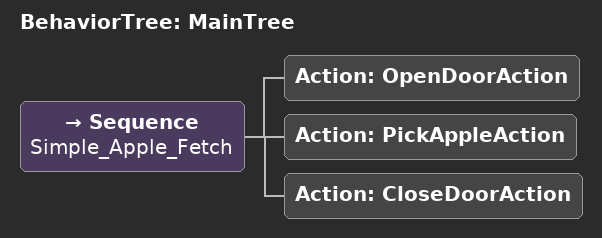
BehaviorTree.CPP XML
<root main_tree_to_execute="MainTree">
  <BehaviorTree ID="MainTree">
    <Sequence name="Simple_Apple_Fetch">
      <!-- 1. Open the door -->
      <Action ID="OpenDoorAction"/>

      <!-- 2. Pick up the apple -->
      <Action ID="PickAppleAction"/>

      <!-- 3. Close the door -->
      <Action ID="CloseDoorAction"/>

    </Sequence>
  </BehaviorTree>
</root>
